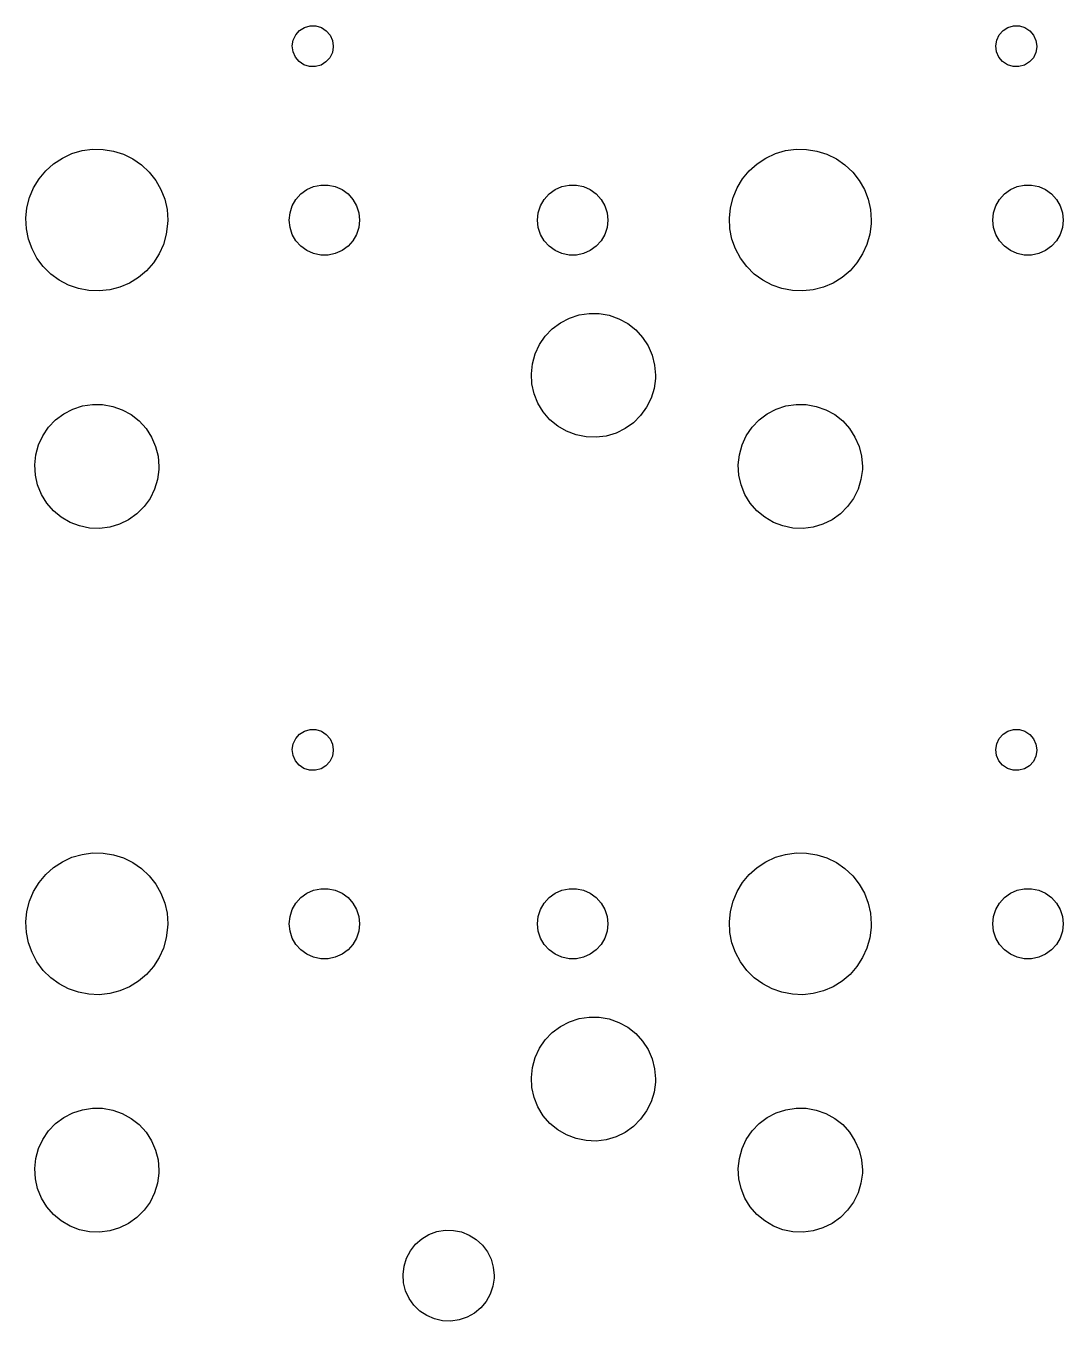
# Model space of a CAD drawing. Extents: x 3.01 to 10.88, y -3.22 to -0.6.
# Drawn here: x 9.888 to 10.875, y -1.967 to -0.736 of the extents above; entities that cross this region are included whole.
import ezdxf

# ---------------------------------------------------------------- set-up
doc = ezdxf.new("R2010")
doc.units = 0
doc.header["$MEASUREMENT"] = 0
doc.layers.add('BLACK', color=7, linetype='CONTINUOUS')

msp = doc.modelspace()

# ---------------------------------------------------------------- linework, layer by layer
at = {"layer": 'BLACK', "linetype": 'CONTINUOUS'}
for p, q in [((10.1486, -0.740071), (10.1533, -0.737121)), ((10.1533, -0.737121), (10.1586, -0.735601)), ((10.1586, -0.735601), (10.1641, -0.735635)), ((10.1641, -0.735635), (10.1694, -0.737219)), ((10.1694, -0.737219), (10.174, -0.740226)), ((10.8179, -0.740071), (10.8225, -0.737121)), ((10.8225, -0.737121), (10.8279, -0.735601)), ((10.8279, -0.735601), (10.8334, -0.735635)), ((10.8334, -0.735635), (10.8387, -0.737219)), ((10.8387, -0.737219), (10.8433, -0.740226)), ((10.1417, -0.754683), (10.1426, -0.74922)), ((10.1426, -0.74922), (10.1449, -0.744215)), ((10.1449, -0.744215), (10.1486, -0.740071)), ((10.174, -0.740226), (10.1776, -0.744415)), ((10.1776, -0.744415), (10.1799, -0.749448)), ((10.1799, -0.749448), (10.1807, -0.754921)), ((10.811, -0.754683), (10.8119, -0.74922)), ((10.8119, -0.74922), (10.8142, -0.744215)), ((10.8142, -0.744215), (10.8179, -0.740071)), ((10.8433, -0.740226), (10.8469, -0.744415)), ((10.8469, -0.744415), (10.8492, -0.749448)), ((10.8492, -0.749448), (10.85, -0.754921)), ((10.1424, -0.760165), (10.1417, -0.754683)), ((10.1447, -0.765225), (10.1424, -0.760165)), ((10.1798, -0.760849), (10.1774, -0.765825)), ((10.1807, -0.755397), (10.1798, -0.760849)), ((10.1807, -0.754921), (10.1807, -0.755397)), ((10.8117, -0.760165), (10.811, -0.754683)), ((10.814, -0.765225), (10.8117, -0.760165)), ((10.8491, -0.760849), (10.8467, -0.765825)), ((10.85, -0.755397), (10.8491, -0.760849)), ((10.85, -0.754921), (10.85, -0.755397)), ((10.1482, -0.769458), (10.1447, -0.765225)), ((10.1528, -0.772521), (10.1482, -0.769458)), ((10.1581, -0.77417), (10.1528, -0.772521)), ((10.1636, -0.774271), (10.1581, -0.77417)), ((10.169, -0.772817), (10.1636, -0.774271)), ((10.1737, -0.769924), (10.169, -0.772817)), ((10.1774, -0.765825), (10.1737, -0.769924)), ((10.8175, -0.769458), (10.814, -0.765225)), ((10.8221, -0.772521), (10.8175, -0.769458)), ((10.8274, -0.77417), (10.8221, -0.772521)), ((10.8329, -0.774271), (10.8274, -0.77417)), ((10.8383, -0.772817), (10.8329, -0.774271)), ((10.843, -0.769924), (10.8383, -0.772817)), ((10.8467, -0.765825), (10.843, -0.769924)), ((9.91461, -0.866724), (9.92298, -0.861238)), ((9.92298, -0.861238), (9.93206, -0.85705)), ((9.93206, -0.85705), (9.94167, -0.85425)), ((9.94167, -0.85425), (9.95158, -0.852901)), ((9.95158, -0.852901), (9.96159, -0.853032)), ((9.96159, -0.853032), (9.97146, -0.85464)), ((9.97146, -0.85464), (9.98099, -0.85769)), ((9.98099, -0.85769), (9.98996, -0.862115)), ((9.98996, -0.862115), (9.99818, -0.867818)), ((10.5839, -0.866724), (10.5923, -0.861238)), ((10.5923, -0.861238), (10.6014, -0.85705)), ((10.6014, -0.85705), (10.611, -0.85425)), ((10.611, -0.85425), (10.6209, -0.852901)), ((10.6209, -0.852901), (10.6309, -0.853032)), ((10.6309, -0.853032), (10.6408, -0.85464)), ((10.6408, -0.85464), (10.6503, -0.85769)), ((10.6503, -0.85769), (10.6593, -0.862115)), ((10.6593, -0.862115), (10.6675, -0.867818)), ((9.90075, -0.881078), (9.90715, -0.873386)), ((9.90715, -0.873386), (9.91461, -0.866724)), ((9.99818, -0.867818), (10.0055, -0.874673)), ((10.57, -0.881078), (10.5764, -0.873386)), ((10.5764, -0.873386), (10.5839, -0.866724)), ((10.6675, -0.867818), (10.6748, -0.874673)), ((9.89556, -0.889631), (9.90075, -0.881078)), ((10.0055, -0.874673), (10.0117, -0.88253)), ((10.0117, -0.88253), (10.0166, -0.891216)), ((10.5649, -0.889631), (10.57, -0.881078)), ((10.6748, -0.874673), (10.681, -0.88253)), ((10.681, -0.88253), (10.6859, -0.891216)), ((9.88923, -0.908554), (9.89169, -0.898857)), ((9.89169, -0.898857), (9.89556, -0.889631)), ((10.0166, -0.891216), (10.0203, -0.90054)), ((10.1451, -0.900584), (10.1498, -0.89538)), ((10.1498, -0.89538), (10.1555, -0.891263)), ((10.1555, -0.891263), (10.1619, -0.888415)), ((10.1619, -0.888415), (10.1687, -0.886959)), ((10.1687, -0.886959), (10.1757, -0.886959)), ((10.1757, -0.886959), (10.1826, -0.888415)), ((10.1826, -0.888415), (10.189, -0.891263)), ((10.189, -0.891263), (10.1947, -0.89538)), ((10.1947, -0.89538), (10.1993, -0.900584)), ((10.3814, -0.900584), (10.386, -0.89538)), ((10.386, -0.89538), (10.3917, -0.891263)), ((10.3917, -0.891263), (10.3981, -0.888415)), ((10.3981, -0.888415), (10.405, -0.886959)), ((10.405, -0.886959), (10.412, -0.886959)), ((10.412, -0.886959), (10.4188, -0.888415)), ((10.4188, -0.888415), (10.4252, -0.891263)), ((10.4252, -0.891263), (10.4309, -0.89538)), ((10.4309, -0.89538), (10.4356, -0.900584)), ((10.5585, -0.908554), (10.561, -0.898857)), ((10.561, -0.898857), (10.5649, -0.889631)), ((10.6859, -0.891216), (10.6895, -0.90054)), ((10.8144, -0.900584), (10.8191, -0.89538)), ((10.8191, -0.89538), (10.8248, -0.891263)), ((10.8248, -0.891263), (10.8312, -0.888415)), ((10.8312, -0.888415), (10.838, -0.886959)), ((10.838, -0.886959), (10.845, -0.886959)), ((10.845, -0.886959), (10.8519, -0.888415)), ((10.8519, -0.888415), (10.8583, -0.891263)), ((10.8583, -0.891263), (10.8639, -0.89538)), ((10.8639, -0.89538), (10.8686, -0.900584)), ((9.88823, -0.918508), (9.88923, -0.908554)), ((10.0203, -0.90054), (10.0225, -0.910298)), ((10.0225, -0.910298), (10.0232, -0.920275)), ((10.1395, -0.91331), (10.1416, -0.906649)), ((10.1416, -0.906649), (10.1451, -0.900584)), ((10.1993, -0.900584), (10.2028, -0.906649)), ((10.2028, -0.906649), (10.205, -0.91331)), ((10.3757, -0.91331), (10.3779, -0.906649)), ((10.3779, -0.906649), (10.3814, -0.900584)), ((10.4356, -0.900584), (10.4391, -0.906649)), ((10.4391, -0.906649), (10.4412, -0.91331)), ((10.5575, -0.918508), (10.5585, -0.908554)), ((10.6895, -0.90054), (10.6918, -0.910298)), ((10.6918, -0.910298), (10.6925, -0.920275)), ((10.8088, -0.91331), (10.8109, -0.906649)), ((10.8109, -0.906649), (10.8144, -0.900584)), ((10.8686, -0.900584), (10.8721, -0.906649)), ((10.8721, -0.906649), (10.8743, -0.91331)), ((9.88871, -0.928501), (9.88823, -0.918508)), ((10.0231, -0.923808), (10.0218, -0.933732)), ((10.0232, -0.920275), (10.0231, -0.923808)), ((10.1387, -0.920275), (10.1395, -0.91331)), ((10.1395, -0.92724), (10.1387, -0.920275)), ((10.205, -0.91331), (10.2057, -0.920275)), ((10.2057, -0.920275), (10.205, -0.92724)), ((10.375, -0.920275), (10.3757, -0.91331)), ((10.3757, -0.92724), (10.375, -0.920275)), ((10.4412, -0.91331), (10.442, -0.920275)), ((10.442, -0.920275), (10.4412, -0.92724)), ((10.558, -0.928501), (10.5575, -0.918508)), ((10.6924, -0.923808), (10.6911, -0.933732)), ((10.6925, -0.920275), (10.6924, -0.923808)), ((10.808, -0.920275), (10.8088, -0.91331)), ((10.8088, -0.92724), (10.808, -0.920275)), ((10.8743, -0.91331), (10.875, -0.920275)), ((10.875, -0.920275), (10.8743, -0.92724)), ((9.89066, -0.938314), (9.88871, -0.928501)), ((10.0218, -0.933732), (10.0191, -0.943362)), ((10.1416, -0.933901), (10.1395, -0.92724)), ((10.1451, -0.939966), (10.1416, -0.933901)), ((10.2028, -0.933901), (10.1993, -0.939966)), ((10.205, -0.92724), (10.2028, -0.933901)), ((10.3779, -0.933901), (10.3757, -0.92724)), ((10.3814, -0.939966), (10.3779, -0.933901)), ((10.4391, -0.933901), (10.4356, -0.939966)), ((10.4412, -0.92724), (10.4391, -0.933901)), ((10.5599, -0.938314), (10.558, -0.928501)), ((10.6911, -0.933732), (10.6884, -0.943362)), ((10.8109, -0.933901), (10.8088, -0.92724)), ((10.8144, -0.939966), (10.8109, -0.933901)), ((10.8721, -0.933901), (10.8686, -0.939966)), ((10.8743, -0.92724), (10.8721, -0.933901)), ((9.89404, -0.94773), (9.89066, -0.938314)), ((9.89878, -0.956543), (9.89404, -0.94773)), ((10.0191, -0.943362), (10.015, -0.952483)), ((10.1498, -0.945171), (10.1451, -0.939966)), ((10.1555, -0.949287), (10.1498, -0.945171)), ((10.1947, -0.945171), (10.189, -0.949287)), ((10.1993, -0.939966), (10.1947, -0.945171)), ((10.386, -0.945171), (10.3814, -0.939966)), ((10.3917, -0.949287), (10.386, -0.945171)), ((10.4309, -0.945171), (10.4252, -0.949287)), ((10.4356, -0.939966), (10.4309, -0.945171)), ((10.5633, -0.94773), (10.5599, -0.938314)), ((10.5681, -0.956543), (10.5633, -0.94773)), ((10.6884, -0.943362), (10.6843, -0.952483)), ((10.8191, -0.945171), (10.8144, -0.939966)), ((10.8248, -0.949287), (10.8191, -0.945171)), ((10.8639, -0.945171), (10.8583, -0.949287)), ((10.8686, -0.939966), (10.8639, -0.945171)), ((9.90476, -0.964559), (9.89878, -0.956543)), ((10.015, -0.952483), (10.0096, -0.960898)), ((10.1619, -0.952136), (10.1555, -0.949287)), ((10.1687, -0.953592), (10.1619, -0.952136)), ((10.1757, -0.953592), (10.1687, -0.953592)), ((10.1826, -0.952136), (10.1757, -0.953592)), ((10.189, -0.949287), (10.1826, -0.952136)), ((10.3981, -0.952136), (10.3917, -0.949287)), ((10.405, -0.953592), (10.3981, -0.952136)), ((10.412, -0.953592), (10.405, -0.953592)), ((10.4188, -0.952136), (10.412, -0.953592)), ((10.4252, -0.949287), (10.4188, -0.952136)), ((10.5741, -0.964559), (10.5681, -0.956543)), ((10.6843, -0.952483), (10.6789, -0.960898)), ((10.8312, -0.952136), (10.8248, -0.949287)), ((10.838, -0.953592), (10.8312, -0.952136)), ((10.845, -0.953592), (10.838, -0.953592)), ((10.8519, -0.952136), (10.845, -0.953592)), ((10.8583, -0.949287), (10.8519, -0.952136)), ((9.91187, -0.971603), (9.90476, -0.964559)), ((9.91993, -0.977518), (9.91187, -0.971603)), ((10.003, -0.96842), (9.99538, -0.974884)), ((10.0096, -0.960898), (10.003, -0.96842)), ((10.5812, -0.971603), (10.5741, -0.964559)), ((10.5892, -0.977518), (10.5812, -0.971603)), ((10.6723, -0.96842), (10.6647, -0.974884)), ((10.6789, -0.960898), (10.6723, -0.96842)), ((9.92879, -0.982177), (9.91993, -0.977518)), ((9.93823, -0.985475), (9.92879, -0.982177)), ((9.94806, -0.987341), (9.93823, -0.985475)), ((9.97768, -0.984098), (9.968, -0.986645)), ((9.98687, -0.980148), (9.97768, -0.984098)), ((9.99538, -0.974884), (9.98687, -0.980148)), ((10.5981, -0.982177), (10.5892, -0.977518)), ((10.6075, -0.985475), (10.5981, -0.982177)), ((10.6174, -0.987341), (10.6075, -0.985475)), ((10.647, -0.984098), (10.6373, -0.986645)), ((10.6562, -0.980148), (10.647, -0.984098)), ((10.6647, -0.974884), (10.6562, -0.980148)), ((9.95806, -0.987734), (9.94806, -0.987341)), ((9.968, -0.986645), (9.95806, -0.987734)), ((10.6274, -0.987734), (10.6174, -0.987341)), ((10.6373, -0.986645), (10.6274, -0.987734)), ((10.4145, -1.01047), (10.424, -1.009)), ((10.424, -1.009), (10.4337, -1.00912)), ((10.4337, -1.00912), (10.4432, -1.01082)), ((10.3889, -1.02375), (10.3967, -1.01794)), ((10.3967, -1.01794), (10.4053, -1.01347)), ((10.4053, -1.01347), (10.4145, -1.01047)), ((10.4432, -1.01082), (10.4524, -1.01405)), ((10.4524, -1.01405), (10.4608, -1.01872)), ((10.4608, -1.01872), (10.4684, -1.02472)), ((10.3768, -1.03874), (10.3823, -1.03075)), ((10.3823, -1.03075), (10.3889, -1.02375)), ((10.4684, -1.02472), (10.4749, -1.03188)), ((10.4749, -1.03188), (10.4802, -1.04001)), ((10.3727, -1.04752), (10.3768, -1.03874)), ((10.4802, -1.04001), (10.484, -1.04888)), ((10.3691, -1.06647), (10.3701, -1.05685)), ((10.3701, -1.05685), (10.3727, -1.04752)), ((10.484, -1.04888), (10.4864, -1.05827)), ((10.4864, -1.05827), (10.4872, -1.06791)), ((10.3697, -1.07613), (10.3691, -1.06647)), ((10.4871, -1.0708), (10.4859, -1.08039)), ((10.4872, -1.06791), (10.4871, -1.0708)), ((10.3718, -1.08557), (10.3697, -1.07613)), ((10.4859, -1.08039), (10.4831, -1.08965)), ((9.94202, -1.09708), (9.95158, -1.09562)), ((9.95158, -1.09562), (9.96126, -1.09573)), ((9.96126, -1.09573), (9.97079, -1.09743)), ((10.3754, -1.09454), (10.3718, -1.08557)), ((10.3805, -1.10279), (10.3754, -1.09454)), ((10.4831, -1.08965), (10.4788, -1.09833)), ((10.6113, -1.09708), (10.6209, -1.09562)), ((10.6209, -1.09562), (10.6306, -1.09573)), ((10.6306, -1.09573), (10.6401, -1.09743)), ((9.9165, -1.11037), (9.92423, -1.10456)), ((9.92423, -1.10456), (9.93282, -1.10009)), ((9.93282, -1.10009), (9.94202, -1.09708)), ((9.97079, -1.09743), (9.97991, -1.10066)), ((9.97991, -1.10066), (9.98838, -1.10534)), ((9.98838, -1.10534), (9.99598, -1.11134)), ((10.3868, -1.11011), (10.3805, -1.10279)), ((10.4731, -1.10619), (10.4663, -1.11302)), ((10.4788, -1.09833), (10.4731, -1.10619)), ((10.5858, -1.11037), (10.5935, -1.10456)), ((10.5935, -1.10456), (10.6021, -1.10009)), ((10.6021, -1.10009), (10.6113, -1.09708)), ((10.6401, -1.09743), (10.6492, -1.10066)), ((10.6492, -1.10066), (10.6577, -1.10534)), ((10.6577, -1.10534), (10.6653, -1.11134)), ((9.90436, -1.12536), (9.90981, -1.11736)), ((9.90981, -1.11736), (9.9165, -1.11037)), ((9.99598, -1.11134), (10.0025, -1.11849)), ((10.0025, -1.11849), (10.0077, -1.12662)), ((10.3943, -1.11629), (10.3868, -1.11011)), ((10.4026, -1.12117), (10.3943, -1.11629)), ((10.4584, -1.11864), (10.4497, -1.1229)), ((10.4663, -1.11302), (10.4584, -1.11864)), ((10.5736, -1.12536), (10.5791, -1.11736)), ((10.5791, -1.11736), (10.5858, -1.11037)), ((10.6653, -1.11134), (10.6718, -1.11849)), ((10.6718, -1.11849), (10.677, -1.12662)), ((9.90028, -1.13414), (9.90436, -1.12536)), ((10.0077, -1.12662), (10.0116, -1.1355)), ((10.4117, -1.12462), (10.4026, -1.12117)), ((10.4212, -1.12655), (10.4117, -1.12462)), ((10.4308, -1.12691), (10.4212, -1.12655)), ((10.4404, -1.12568), (10.4308, -1.12691)), ((10.4497, -1.1229), (10.4404, -1.12568)), ((10.5696, -1.13414), (10.5736, -1.12536)), ((10.677, -1.12662), (10.6809, -1.1355)), ((9.89667, -1.15308), (9.89769, -1.14346)), ((9.89769, -1.14346), (9.90028, -1.13414)), ((10.0116, -1.1355), (10.014, -1.14488)), ((10.014, -1.14488), (10.0148, -1.15453)), ((10.566, -1.15308), (10.567, -1.14346)), ((10.567, -1.14346), (10.5696, -1.13414)), ((10.6809, -1.1355), (10.6833, -1.14488)), ((10.6833, -1.14488), (10.6841, -1.15453)), ((9.89722, -1.16275), (9.89667, -1.15308)), ((10.0147, -1.15741), (10.0134, -1.16701)), ((10.0148, -1.15453), (10.0147, -1.15741)), ((10.5665, -1.16275), (10.566, -1.15308)), ((10.684, -1.15741), (10.6827, -1.16701)), ((10.6841, -1.15453), (10.684, -1.15741)), ((9.89935, -1.17219), (9.89722, -1.16275)), ((10.0134, -1.16701), (10.0106, -1.17627)), ((10.5686, -1.17219), (10.5665, -1.16275)), ((10.6827, -1.16701), (10.6799, -1.17627)), ((9.90299, -1.18115), (9.89935, -1.17219)), ((9.90805, -1.18941), (9.90299, -1.18115)), ((10.0106, -1.17627), (10.0063, -1.18494)), ((10.5723, -1.18115), (10.5686, -1.17219)), ((10.5773, -1.18941), (10.5723, -1.18115)), ((10.6799, -1.17627), (10.6756, -1.18494)), ((9.91439, -1.19672), (9.90805, -1.18941)), ((10.0007, -1.1928), (9.99382, -1.19963)), ((10.0063, -1.18494), (10.0007, -1.1928)), ((10.5837, -1.19672), (10.5773, -1.18941)), ((10.67, -1.1928), (10.6631, -1.19963)), ((10.6756, -1.18494), (10.67, -1.1928)), ((9.92183, -1.2029), (9.91439, -1.19672)), ((9.93019, -1.20778), (9.92183, -1.2029)), ((9.98594, -1.20525), (9.97725, -1.20951)), ((9.99382, -1.19963), (9.98594, -1.20525)), ((10.5911, -1.2029), (10.5837, -1.19672)), ((10.5995, -1.20778), (10.5911, -1.2029)), ((10.6552, -1.20525), (10.6465, -1.20951)), ((10.6631, -1.19963), (10.6552, -1.20525)), ((9.93923, -1.21124), (9.93019, -1.20778)), ((9.94871, -1.21317), (9.93923, -1.21124)), ((9.95838, -1.21352), (9.94871, -1.21317)), ((9.96798, -1.21229), (9.95838, -1.21352)), ((9.97725, -1.20951), (9.96798, -1.21229)), ((10.6085, -1.21124), (10.5995, -1.20778)), ((10.618, -1.21317), (10.6085, -1.21124)), ((10.6277, -1.21352), (10.618, -1.21317)), ((10.6373, -1.21229), (10.6277, -1.21352)), ((10.6465, -1.20951), (10.6373, -1.21229)), ((10.1426, -1.41851), (10.1449, -1.41351)), ((10.1449, -1.41351), (10.1486, -1.40936)), ((10.1486, -1.40936), (10.1533, -1.40641)), ((10.1533, -1.40641), (10.1586, -1.40489)), ((10.1586, -1.40489), (10.1641, -1.40493)), ((10.1641, -1.40493), (10.1694, -1.40651)), ((10.1694, -1.40651), (10.174, -1.40952)), ((10.174, -1.40952), (10.1776, -1.41371)), ((10.1776, -1.41371), (10.1799, -1.41874)), ((10.8119, -1.41851), (10.8142, -1.41351)), ((10.8142, -1.41351), (10.8179, -1.40936)), ((10.8179, -1.40936), (10.8225, -1.40641)), ((10.8225, -1.40641), (10.8279, -1.40489)), ((10.8279, -1.40489), (10.8334, -1.40493)), ((10.8334, -1.40493), (10.8387, -1.40651)), ((10.8387, -1.40651), (10.8433, -1.40952)), ((10.8433, -1.40952), (10.8469, -1.41371)), ((10.8469, -1.41371), (10.8492, -1.41874)), ((10.1417, -1.42397), (10.1426, -1.41851)), ((10.1424, -1.42946), (10.1417, -1.42397)), ((10.1807, -1.42469), (10.1798, -1.43014)), ((10.1799, -1.41874), (10.1807, -1.42421)), ((10.1807, -1.42421), (10.1807, -1.42469)), ((10.811, -1.42397), (10.8119, -1.41851)), ((10.8117, -1.42946), (10.811, -1.42397)), ((10.85, -1.42469), (10.8491, -1.43014)), ((10.8492, -1.41874), (10.85, -1.42421)), ((10.85, -1.42421), (10.85, -1.42469)), ((10.1447, -1.43452), (10.1424, -1.42946)), ((10.1482, -1.43875), (10.1447, -1.43452)), ((10.1528, -1.44181), (10.1482, -1.43875)), ((10.1737, -1.43922), (10.169, -1.44211)), ((10.1774, -1.43512), (10.1737, -1.43922)), ((10.1798, -1.43014), (10.1774, -1.43512)), ((10.814, -1.43452), (10.8117, -1.42946)), ((10.8175, -1.43875), (10.814, -1.43452)), ((10.8221, -1.44181), (10.8175, -1.43875)), ((10.843, -1.43922), (10.8383, -1.44211)), ((10.8467, -1.43512), (10.843, -1.43922)), ((10.8491, -1.43014), (10.8467, -1.43512)), ((10.1581, -1.44346), (10.1528, -1.44181)), ((10.1636, -1.44356), (10.1581, -1.44346)), ((10.169, -1.44211), (10.1636, -1.44356)), ((10.8274, -1.44346), (10.8221, -1.44181)), ((10.8329, -1.44356), (10.8274, -1.44346)), ((10.8383, -1.44211), (10.8329, -1.44356)), ((9.92298, -1.53053), (9.93206, -1.52634)), ((9.93206, -1.52634), (9.94167, -1.52354)), ((9.94167, -1.52354), (9.95158, -1.52219)), ((9.95158, -1.52219), (9.96159, -1.52232)), ((9.96159, -1.52232), (9.97146, -1.52393)), ((9.97146, -1.52393), (9.98099, -1.52698)), ((9.98099, -1.52698), (9.98996, -1.53141)), ((10.5923, -1.53053), (10.6014, -1.52634)), ((10.6014, -1.52634), (10.611, -1.52354)), ((10.611, -1.52354), (10.6209, -1.52219)), ((10.6209, -1.52219), (10.6309, -1.52232)), ((10.6309, -1.52232), (10.6408, -1.52393)), ((10.6408, -1.52393), (10.6503, -1.52698)), ((10.6503, -1.52698), (10.6593, -1.53141)), ((9.90715, -1.54268), (9.91461, -1.53601)), ((9.91461, -1.53601), (9.92298, -1.53053)), ((9.98996, -1.53141), (9.99818, -1.53711)), ((9.99818, -1.53711), (10.0055, -1.54396)), ((10.5764, -1.54268), (10.5839, -1.53601)), ((10.5839, -1.53601), (10.5923, -1.53053)), ((10.6593, -1.53141), (10.6675, -1.53711)), ((10.6675, -1.53711), (10.6748, -1.54396)), ((9.89556, -1.55892), (9.90075, -1.55037)), ((9.90075, -1.55037), (9.90715, -1.54268)), ((10.0055, -1.54396), (10.0117, -1.55182)), ((10.0117, -1.55182), (10.0166, -1.56051)), ((10.5649, -1.55892), (10.57, -1.55037)), ((10.57, -1.55037), (10.5764, -1.54268)), ((10.6748, -1.54396), (10.681, -1.55182)), ((10.681, -1.55182), (10.6859, -1.56051)), ((9.89169, -1.56815), (9.89556, -1.55892)), ((10.0166, -1.56051), (10.0203, -1.56983)), ((10.1498, -1.56467), (10.1555, -1.56055)), ((10.1555, -1.56055), (10.1619, -1.55771)), ((10.1619, -1.55771), (10.1687, -1.55625)), ((10.1687, -1.55625), (10.1757, -1.55625)), ((10.1757, -1.55625), (10.1826, -1.55771)), ((10.1826, -1.55771), (10.189, -1.56055)), ((10.189, -1.56055), (10.1947, -1.56467)), ((10.386, -1.56467), (10.3917, -1.56055)), ((10.3917, -1.56055), (10.3981, -1.55771)), ((10.3981, -1.55771), (10.405, -1.55625)), ((10.405, -1.55625), (10.412, -1.55625)), ((10.412, -1.55625), (10.4188, -1.55771)), ((10.4188, -1.55771), (10.4252, -1.56055)), ((10.4252, -1.56055), (10.4309, -1.56467)), ((10.561, -1.56815), (10.5649, -1.55892)), ((10.6859, -1.56051), (10.6895, -1.56983)), ((10.8191, -1.56467), (10.8248, -1.56055)), ((10.8248, -1.56055), (10.8312, -1.55771)), ((10.8312, -1.55771), (10.838, -1.55625)), ((10.838, -1.55625), (10.845, -1.55625)), ((10.845, -1.55625), (10.8519, -1.55771)), ((10.8519, -1.55771), (10.8583, -1.56055)), ((10.8583, -1.56055), (10.8639, -1.56467)), ((9.88923, -1.57784), (9.89169, -1.56815)), ((10.0203, -1.56983), (10.0225, -1.57959)), ((10.1395, -1.5826), (10.1416, -1.57594)), ((10.1416, -1.57594), (10.1451, -1.56988)), ((10.1451, -1.56988), (10.1498, -1.56467)), ((10.1947, -1.56467), (10.1993, -1.56988)), ((10.1993, -1.56988), (10.2028, -1.57594)), ((10.2028, -1.57594), (10.205, -1.5826)), ((10.3757, -1.5826), (10.3779, -1.57594)), ((10.3779, -1.57594), (10.3814, -1.56988)), ((10.3814, -1.56988), (10.386, -1.56467)), ((10.4309, -1.56467), (10.4356, -1.56988)), ((10.4356, -1.56988), (10.4391, -1.57594)), ((10.4391, -1.57594), (10.4412, -1.5826)), ((10.5585, -1.57784), (10.561, -1.56815)), ((10.6895, -1.56983), (10.6918, -1.57959)), ((10.8088, -1.5826), (10.8109, -1.57594)), ((10.8109, -1.57594), (10.8144, -1.56988)), ((10.8144, -1.56988), (10.8191, -1.56467)), ((10.8639, -1.56467), (10.8686, -1.56988)), ((10.8686, -1.56988), (10.8721, -1.57594)), ((10.8721, -1.57594), (10.8743, -1.5826)), ((9.88823, -1.5878), (9.88923, -1.57784)), ((9.88871, -1.59779), (9.88823, -1.5878)), ((10.0225, -1.57959), (10.0232, -1.58957)), ((10.1387, -1.58957), (10.1395, -1.5826)), ((10.205, -1.5826), (10.2057, -1.58957)), ((10.375, -1.58957), (10.3757, -1.5826)), ((10.4412, -1.5826), (10.442, -1.58957)), ((10.5575, -1.5878), (10.5585, -1.57784)), ((10.558, -1.59779), (10.5575, -1.5878)), ((10.6918, -1.57959), (10.6925, -1.58957)), ((10.808, -1.58957), (10.8088, -1.5826)), ((10.8743, -1.5826), (10.875, -1.58957)), ((9.89066, -1.6076), (9.88871, -1.59779)), ((10.0231, -1.5931), (10.0218, -1.60302)), ((10.0232, -1.58957), (10.0231, -1.5931)), ((10.1395, -1.59653), (10.1387, -1.58957)), ((10.1416, -1.60319), (10.1395, -1.59653)), ((10.205, -1.59653), (10.2028, -1.60319)), ((10.2057, -1.58957), (10.205, -1.59653)), ((10.3757, -1.59653), (10.375, -1.58957)), ((10.3779, -1.60319), (10.3757, -1.59653)), ((10.4412, -1.59653), (10.4391, -1.60319)), ((10.442, -1.58957), (10.4412, -1.59653)), ((10.5599, -1.6076), (10.558, -1.59779)), ((10.6924, -1.5931), (10.6911, -1.60302)), ((10.6925, -1.58957), (10.6924, -1.5931)), ((10.8088, -1.59653), (10.808, -1.58957)), ((10.8109, -1.60319), (10.8088, -1.59653)), ((10.8743, -1.59653), (10.8721, -1.60319)), ((10.875, -1.58957), (10.8743, -1.59653)), ((9.89404, -1.61702), (9.89066, -1.6076)), ((10.0191, -1.61265), (10.015, -1.62177)), ((10.0218, -1.60302), (10.0191, -1.61265)), ((10.1451, -1.60926), (10.1416, -1.60319)), ((10.1498, -1.61446), (10.1451, -1.60926)), ((10.1993, -1.60926), (10.1947, -1.61446)), ((10.2028, -1.60319), (10.1993, -1.60926)), ((10.3814, -1.60926), (10.3779, -1.60319)), ((10.386, -1.61446), (10.3814, -1.60926)), ((10.4356, -1.60926), (10.4309, -1.61446)), ((10.4391, -1.60319), (10.4356, -1.60926)), ((10.5633, -1.61702), (10.5599, -1.6076)), ((10.6884, -1.61265), (10.6843, -1.62177)), ((10.6911, -1.60302), (10.6884, -1.61265)), ((10.8144, -1.60926), (10.8109, -1.60319)), ((10.8191, -1.61446), (10.8144, -1.60926)), ((10.8686, -1.60926), (10.8639, -1.61446)), ((10.8721, -1.60319), (10.8686, -1.60926)), ((9.89878, -1.62583), (9.89404, -1.61702)), ((9.90476, -1.63385), (9.89878, -1.62583)), ((10.015, -1.62177), (10.0096, -1.63019)), ((10.1555, -1.61858), (10.1498, -1.61446)), ((10.1619, -1.62143), (10.1555, -1.61858)), ((10.1687, -1.62288), (10.1619, -1.62143)), ((10.1757, -1.62288), (10.1687, -1.62288)), ((10.1826, -1.62143), (10.1757, -1.62288)), ((10.189, -1.61858), (10.1826, -1.62143)), ((10.1947, -1.61446), (10.189, -1.61858)), ((10.3917, -1.61858), (10.386, -1.61446)), ((10.3981, -1.62143), (10.3917, -1.61858)), ((10.405, -1.62288), (10.3981, -1.62143)), ((10.412, -1.62288), (10.405, -1.62288)), ((10.4188, -1.62143), (10.412, -1.62288)), ((10.4252, -1.61858), (10.4188, -1.62143)), ((10.4309, -1.61446), (10.4252, -1.61858)), ((10.5681, -1.62583), (10.5633, -1.61702)), ((10.5741, -1.63385), (10.5681, -1.62583)), ((10.6843, -1.62177), (10.6789, -1.63019)), ((10.8248, -1.61858), (10.8191, -1.61446)), ((10.8312, -1.62143), (10.8248, -1.61858)), ((10.838, -1.62288), (10.8312, -1.62143)), ((10.845, -1.62288), (10.838, -1.62288)), ((10.8519, -1.62143), (10.845, -1.62288)), ((10.8583, -1.61858), (10.8519, -1.62143)), ((10.8639, -1.61446), (10.8583, -1.61858)), ((9.91187, -1.64089), (9.90476, -1.63385)), ((10.003, -1.63771), (9.99538, -1.64417)), ((10.0096, -1.63019), (10.003, -1.63771)), ((10.5812, -1.64089), (10.5741, -1.63385)), ((10.6723, -1.63771), (10.6647, -1.64417)), ((10.6789, -1.63019), (10.6723, -1.63771)), ((9.91993, -1.64681), (9.91187, -1.64089)), ((9.92879, -1.65147), (9.91993, -1.64681)), ((9.98687, -1.64944), (9.97768, -1.65339)), ((9.99538, -1.64417), (9.98687, -1.64944)), ((10.5892, -1.64681), (10.5812, -1.64089)), ((10.5981, -1.65147), (10.5892, -1.64681)), ((10.6562, -1.64944), (10.647, -1.65339)), ((10.6647, -1.64417), (10.6562, -1.64944)), ((9.93823, -1.65477), (9.92879, -1.65147)), ((9.94806, -1.65663), (9.93823, -1.65477)), ((9.95806, -1.65703), (9.94806, -1.65663)), ((9.968, -1.65594), (9.95806, -1.65703)), ((9.97768, -1.65339), (9.968, -1.65594)), ((10.6075, -1.65477), (10.5981, -1.65147)), ((10.6174, -1.65663), (10.6075, -1.65477)), ((10.6274, -1.65703), (10.6174, -1.65663)), ((10.6373, -1.65594), (10.6274, -1.65703)), ((10.647, -1.65339), (10.6373, -1.65594)), ((10.3889, -1.69304), (10.3967, -1.68723)), ((10.3967, -1.68723), (10.4053, -1.68276)), ((10.4053, -1.68276), (10.4145, -1.67976)), ((10.4145, -1.67976), (10.424, -1.67829)), ((10.424, -1.67829), (10.4337, -1.67841)), ((10.4337, -1.67841), (10.4432, -1.68011)), ((10.4432, -1.68011), (10.4524, -1.68334)), ((10.4524, -1.68334), (10.4608, -1.68802)), ((10.3823, -1.70004), (10.3889, -1.69304)), ((10.4608, -1.68802), (10.4684, -1.69401)), ((10.4684, -1.69401), (10.4749, -1.70117)), ((10.3727, -1.71681), (10.3768, -1.70803)), ((10.3768, -1.70803), (10.3823, -1.70004)), ((10.4749, -1.70117), (10.4802, -1.7093)), ((10.4802, -1.7093), (10.484, -1.71817)), ((10.3701, -1.72614), (10.3727, -1.71681)), ((10.484, -1.71817), (10.4864, -1.72756)), ((10.3691, -1.73576), (10.3701, -1.72614)), ((10.3697, -1.74542), (10.3691, -1.73576)), ((10.4864, -1.72756), (10.4872, -1.7372)), ((10.3718, -1.75486), (10.3697, -1.74542)), ((10.4871, -1.74009), (10.4859, -1.74968)), ((10.4872, -1.7372), (10.4871, -1.74009)), ((10.3754, -1.76383), (10.3718, -1.75486)), ((10.4831, -1.75894), (10.4788, -1.76762)), ((10.4859, -1.74968), (10.4831, -1.75894)), ((9.9165, -1.77966), (9.92423, -1.77385)), ((9.92423, -1.77385), (9.93282, -1.76938)), ((9.93282, -1.76938), (9.94202, -1.76637)), ((9.94202, -1.76637), (9.95158, -1.76491)), ((9.95158, -1.76491), (9.96126, -1.76503)), ((9.96126, -1.76503), (9.97079, -1.76672)), ((9.97079, -1.76672), (9.97991, -1.76995)), ((9.97991, -1.76995), (9.98838, -1.77463)), ((10.3805, -1.77208), (10.3754, -1.76383)), ((10.3868, -1.7794), (10.3805, -1.77208)), ((10.4788, -1.76762), (10.4731, -1.77548)), ((10.5858, -1.77966), (10.5935, -1.77385)), ((10.5935, -1.77385), (10.6021, -1.76938)), ((10.6021, -1.76938), (10.6113, -1.76637)), ((10.6113, -1.76637), (10.6209, -1.76491)), ((10.6209, -1.76491), (10.6306, -1.76503)), ((10.6306, -1.76503), (10.6401, -1.76672)), ((10.6401, -1.76672), (10.6492, -1.76995)), ((10.6492, -1.76995), (10.6577, -1.77463)), ((9.90981, -1.78665), (9.9165, -1.77966)), ((9.98838, -1.77463), (9.99598, -1.78063)), ((9.99598, -1.78063), (10.0025, -1.78779)), ((10.3943, -1.78558), (10.3868, -1.7794)), ((10.4026, -1.79046), (10.3943, -1.78558)), ((10.4663, -1.78231), (10.4584, -1.78793)), ((10.4731, -1.77548), (10.4663, -1.78231)), ((10.5791, -1.78665), (10.5858, -1.77966)), ((10.6577, -1.77463), (10.6653, -1.78063)), ((10.6653, -1.78063), (10.6718, -1.78779)), ((9.90028, -1.80343), (9.90436, -1.79465)), ((9.90436, -1.79465), (9.90981, -1.78665)), ((10.0025, -1.78779), (10.0077, -1.79591)), ((10.0077, -1.79591), (10.0116, -1.80479)), ((10.4117, -1.79391), (10.4026, -1.79046)), ((10.4212, -1.79584), (10.4117, -1.79391)), ((10.4308, -1.7962), (10.4212, -1.79584)), ((10.4404, -1.79497), (10.4308, -1.7962)), ((10.4497, -1.79219), (10.4404, -1.79497)), ((10.4584, -1.78793), (10.4497, -1.79219)), ((10.5696, -1.80343), (10.5736, -1.79465)), ((10.5736, -1.79465), (10.5791, -1.78665)), ((10.6718, -1.78779), (10.677, -1.79591)), ((10.677, -1.79591), (10.6809, -1.80479)), ((9.89769, -1.81275), (9.90028, -1.80343)), ((10.0116, -1.80479), (10.014, -1.81417)), ((10.567, -1.81275), (10.5696, -1.80343)), ((10.6809, -1.80479), (10.6833, -1.81417)), ((9.89667, -1.82238), (9.89769, -1.81275)), ((9.89722, -1.83204), (9.89667, -1.82238)), ((10.014, -1.81417), (10.0148, -1.82382)), ((10.566, -1.82238), (10.567, -1.81275)), ((10.5665, -1.83204), (10.566, -1.82238)), ((10.6833, -1.81417), (10.6841, -1.82382)), ((9.89935, -1.84148), (9.89722, -1.83204)), ((10.0147, -1.8267), (10.0134, -1.8363)), ((10.0148, -1.82382), (10.0147, -1.8267)), ((10.5686, -1.84148), (10.5665, -1.83204)), ((10.684, -1.8267), (10.6827, -1.8363)), ((10.6841, -1.82382), (10.684, -1.8267)), ((9.90299, -1.85044), (9.89935, -1.84148)), ((10.0106, -1.84556), (10.0063, -1.85423)), ((10.0134, -1.8363), (10.0106, -1.84556)), ((10.5723, -1.85044), (10.5686, -1.84148)), ((10.6799, -1.84556), (10.6756, -1.85423)), ((10.6827, -1.8363), (10.6799, -1.84556)), ((9.90805, -1.8587), (9.90299, -1.85044)), ((9.91439, -1.86601), (9.90805, -1.8587)), ((10.0063, -1.85423), (10.0007, -1.86209)), ((10.5773, -1.8587), (10.5723, -1.85044)), ((10.5837, -1.86601), (10.5773, -1.8587)), ((10.6756, -1.85423), (10.67, -1.86209)), ((9.92183, -1.87219), (9.91439, -1.86601)), ((9.93019, -1.87708), (9.92183, -1.87219)), ((9.99382, -1.86892), (9.98594, -1.87454)), ((10.0007, -1.86209), (9.99382, -1.86892)), ((10.5911, -1.87219), (10.5837, -1.86601)), ((10.5995, -1.87708), (10.5911, -1.87219)), ((10.6631, -1.86892), (10.6552, -1.87454)), ((10.67, -1.86209), (10.6631, -1.86892)), ((9.93923, -1.88053), (9.93019, -1.87708)), ((9.94871, -1.88246), (9.93923, -1.88053)), ((9.95838, -1.88281), (9.94871, -1.88246)), ((9.96798, -1.88158), (9.95838, -1.88281)), ((9.97725, -1.8788), (9.96798, -1.88158)), ((9.98594, -1.87454), (9.97725, -1.8788)), ((10.2717, -1.88512), (10.2791, -1.88238)), ((10.2791, -1.88238), (10.287, -1.88104)), ((10.287, -1.88104), (10.2949, -1.88114)), ((10.2949, -1.88114), (10.3026, -1.88269)), ((10.3026, -1.88269), (10.31, -1.88562)), ((10.6085, -1.88053), (10.5995, -1.87708)), ((10.618, -1.88246), (10.6085, -1.88053)), ((10.6277, -1.88281), (10.618, -1.88246)), ((10.6373, -1.88158), (10.6277, -1.88281)), ((10.6465, -1.8788), (10.6373, -1.88158)), ((10.6552, -1.87454), (10.6465, -1.8788)), ((10.254, -1.90062), (10.2589, -1.8944)), ((10.2589, -1.8944), (10.2649, -1.88918)), ((10.2649, -1.88918), (10.2717, -1.88512)), ((10.31, -1.88562), (10.3167, -1.88985)), ((10.3167, -1.88985), (10.3225, -1.89523)), ((10.3225, -1.89523), (10.3273, -1.90158)), ((10.248, -1.91521), (10.2503, -1.90764)), ((10.2503, -1.90764), (10.254, -1.90062)), ((10.3273, -1.90158), (10.3308, -1.90869)), ((10.3308, -1.90869), (10.3329, -1.91632)), ((10.2471, -1.92308), (10.248, -1.91521)), ((10.3329, -1.91632), (10.3337, -1.92421)), ((10.2476, -1.93099), (10.2471, -1.92308)), ((10.2495, -1.93867), (10.2476, -1.93099)), ((10.3336, -1.92648), (10.3325, -1.93432)), ((10.3337, -1.92421), (10.3336, -1.92648)), ((10.2528, -1.94587), (10.2495, -1.93867)), ((10.2574, -1.95234), (10.2528, -1.94587)), ((10.3299, -1.94183), (10.326, -1.94874)), ((10.3325, -1.93432), (10.3299, -1.94183)), ((10.2631, -1.95787), (10.2574, -1.95234)), ((10.2697, -1.96227), (10.2631, -1.95787)), ((10.321, -1.95483), (10.3149, -1.9599)), ((10.326, -1.94874), (10.321, -1.95483)), ((10.277, -1.9654), (10.2697, -1.96227)), ((10.2847, -1.96715), (10.277, -1.9654)), ((10.2926, -1.96746), (10.2847, -1.96715)), ((10.3005, -1.96632), (10.2926, -1.96746)), ((10.308, -1.96377), (10.3005, -1.96632)), ((10.3149, -1.9599), (10.308, -1.96377))]:
    msp.add_line(p, q, dxfattribs=at)

doc.saveas('drawing.dxf')
